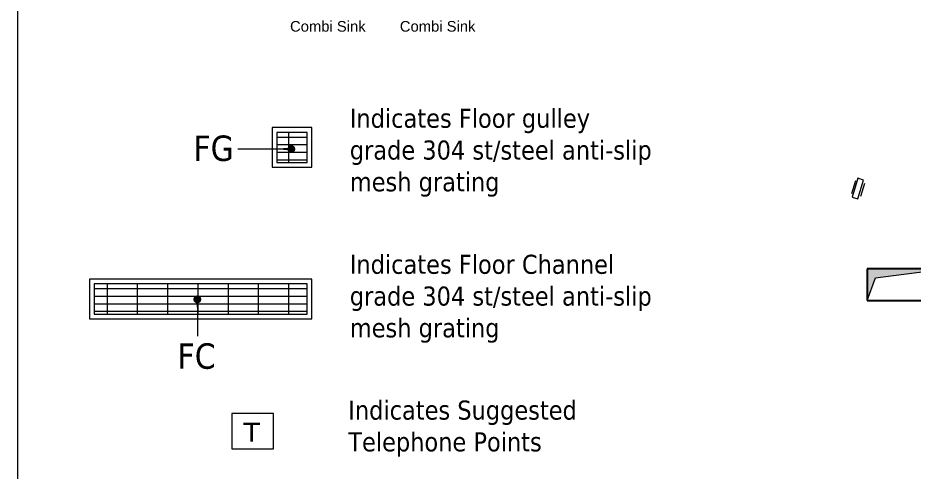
# Model space of a CAD drawing. Header units: millimetres. Extents: x 46649 to 61237, y -33954 to -18530.
# Drawn here: x 46649 to 52292, y -24220 to -21361 of the extents above; entities that cross this region are included whole.
import ezdxf

# ---------------------------------------------------------------- set-up
doc = ezdxf.new("R2010")
doc.units = ezdxf.units.MM
doc.linetypes.add('DASHDOT', pattern=[25.4, 12.7, -6.35, 0, -6.35])
for name, color, linetype, lineweight in [('border', 7, 'Continuous', 0), ('ed-1', 6, 'Continuous', 5), ('eo-1', 7, 'Continuous', 9), ('eo-3', 2, 'Continuous', 25), ('fl-1', 7, 'Continuous', 9), ('fl-3', 6, 'Continuous', 5), ('grid', 6, 'DASHDOT', 5), ('hbw-3', 7, 'Continuous', 9), ('t-3', 2, 'Continuous', 25), ('t1-e', 1, 'Continuous', 5)]:
    doc.layers.add(name, color=color, linetype=linetype, lineweight=lineweight)
doc.styles.add('ARIAL', font='')
doc.styles.add('TAHOMA', font='', dxfattribs={"height": 32})
doc.styles.get('ARIAL').set_extended_font_data('Arial')
doc.styles.get('TAHOMA').set_extended_font_data('Tahoma')
doc.dimstyles.new('1-50', dxfattribs={"dimtxt": 32, "dimasz": 50, "dimexe": 20, "dimexo": 50, "dimgap": 30, "dimtad": 0, "dimtoh": 1, "dimdec": 5, "dimrnd": 5, "dimzin": 12, "dimdsep": 46, "dimtxsty": 'TAHOMA', "dimcen": -40, "dimclrd": 1, "dimclre": 6, "dimclrt": 2, "dimadec": 0, "dimazin": 0, "dimtfac": 1, "dimtdec": 5, "dimtmove": 0, "dimatfit": 0, "dimldrblk": 'DOT', "dimfxl": 1, "dimtolj": 1, "dimtzin": 12, "dimlwd": -1, "dimlwe": -1, "dimarcsym": 0})

# ---------------------------------------------------------------- blocks, each defined once
blk = doc.blocks.new('Service Riser')
at = {"layer": 'ed-1'}
h = blk.add_hatch(color=256, dxfattribs=at)
h.dxf.hatch_style = 1
h.paths.add_polyline_path([(0, -200), (52.6, -57.5), (500, 0), (0, 0)])
at = {"layer": 'ed-1', "ltscale": 5}
for p, q in [((500, 0), (0, 0)), ((0, 0), (0, -200)), ((52.6, -57.5), (500, 0)), ((0, -200), (52.6, -57.5))]:
    blk.add_line(p, q, dxfattribs=at)
at = {"layer": 'eo-3', "ltscale": 5}
for p, q in [((500, 0), (0, 0)), ((0, 0), (0, -200)), ((500, -200), (500, 0)), ((0, -200), (500, -200))]:
    blk.add_line(p, q, dxfattribs=at)
at = {"layer": 'hbw-3', "ltscale": 20}
for p, q in [((500, 0), (0, 0)), ((0, 0), (0, -200)), ((500, -200), (500, 0)), ((0, -200), (500, -200))]:
    blk.add_line(p, q, dxfattribs=at)
blk = doc.blocks.new('A$C66CD291E')
at = {"layer": 'ed-1'}
blk.add_lwpolyline([(10.9, 124.3), (48.2, 124.3), (48.2, 0), (10.9, 0)], close=True, dxfattribs=at)
for points in [[(0, 103.7), (0, 19.7)], [(59.1, 103.7), (59.1, 19.7)]]:
    blk.add_lwpolyline(points, dxfattribs=at)
blk = doc.blocks.new('DOT')
at = {"color": 0, "linetype": 'ByBlock'}
blk.add_line((-0.5, 0), (-1, 0), dxfattribs=at)
at = {"color": 0, "linetype": 'ByBlock', "const_width": 0.5}
blk.add_lwpolyline([(-0.25, 0, 1), (0.25, 0, 1)], format="xyb", close=True, dxfattribs=at)
blk = doc.blocks.new('A$C67B73C43')
at = {"layer": 'eo-1'}
blk.add_lwpolyline([(0, 0), (261.7, 0), (261.7, 221.9), (0, 221.9)], close=True, dxfattribs=at)
at = {"layer": 'eo-3', "style": 'TAHOMA', "width": 1.2}
blk.add_text('T', height=120, dxfattribs=at).set_placement((72.9, 44.4))

msp = doc.modelspace()

# ---------------------------------------------------------------- hatches: boundary and pattern name
at = {"layer": 'fl-3'}
h = msp.add_hatch(dxfattribs=at)
h.set_pattern_fill('GRATE', color=256, scale=60, style=0)
h.set_pattern_definition([(0, (39211.676, -24349.26), (0, 47.625), []), (90, (39211.68, -24349.26), (-190.5, 1e-14), [])])
h.paths.add_polyline_path([(48279.972056, -22081.538732), (48279.972055, -22271.242912), (48469.972056, -22271.242903), (48469.972056, -22081.538723)])
h = msp.add_hatch(dxfattribs=at)
h.set_pattern_fill('GRATE', color=256, scale=60, style=0)
h.set_pattern_definition([(0, (39211.676, -25303.516), (0, 47.625), []), (90, (39211.68, -25303.52), (-190.5, 1e-14), [])])
h.paths.add_polyline_path([(47130.450706, -23035.797181), (47130.450705, -23225.501361), (48469.972056, -23225.501361), (48469.972056, -23035.797181)])

# ---------------------------------------------------------------- linework, layer by layer
at = {"layer": 'border'}
msp.add_lwpolyline([(61237.47042, -18530.37398), (61237.47042, -33954.2691), (46649.3202, -33954.2691), (46649.3202, -18530.37398), (61237.47042, -18530.37398)], dxfattribs=at)
at = {"layer": 'fl-1'}
for points in [[(48499.972056, -22301.242903), (48499.972056, -22051.538723), (48249.972057, -22051.538723), (48249.972055, -22301.242903)], [(48469.972056, -22271.242903), (48469.972056, -22081.538723), (48279.972056, -22081.538723), (48279.972055, -22271.242903)], [(48499.972056, -23255.501361), (48499.972056, -23005.797181), (47100.450706, -23005.797181), (47100.450704, -23255.501361)], [(48469.972056, -23225.501361), (48469.972056, -23035.797181), (47130.450706, -23035.797181), (47130.450705, -23225.501361)]]:
    msp.add_lwpolyline(points, close=True, dxfattribs=at)

# ---------------------------------------------------------------- block references
at = {"layer": 'ed-1', "xscale": -1, "rotation": 343.4178250773374}
msp.add_blockref('A$C66CD291E', (51949.596389, -22503.710342), dxfattribs=at)
at = {"layer": 'grid'}
msp.add_blockref('Service Riser', (51996.791763, -22940.231455), dxfattribs=at)
at = {"layer": 't1-e'}
msp.add_blockref('A$C67B73C43', (47996.208954, -24073.582106), dxfattribs=at)

# ---------------------------------------------------------------- texts
at = {"layer": 't-3', "color": 2, "char_height": 66.6666667, "width": 477.78812242, "attachment_point": 1, "style": 'ARIAL'}
for insert in [(48362.760076, -21380.597611), (49054.247681, -21380.597611)]:
    msp.add_mtext('Combi Sink', dxfattribs=dict(at, insert=insert))
at = {"layer": 't-3', "char_height": 120, "attachment_point": 2, "style": 'TAHOMA'}
for s, insert, width in [('\\pxql;Indicates Floor gulley\\Pgrade 304 st/steel anti-slip \\Pmesh grating', (50061.875766, -21932.634077), 2645.58606616), ('\\pxql;Indicates Floor Channel \\Pgrade 304 st/steel anti-slip \\Pmesh grating', (50061.875766, -22852.043615), 2645.58606616), ('\\pxql;Indicates Suggested Telephone Points ', (49784.681706, -23769.9303), 2110.31391258)]:
    msp.add_mtext(s, dxfattribs=dict(at, insert=insert, width=width))
at = {"layer": 't1-e', "style": 'TAHOMA'}
for s, p in [('FG', (47754.323674, -22261.472373)), ('FC', (47654.144004, -23569.682953))]:
    msp.add_text(s, height=160, dxfattribs=at).set_placement(p)

# ---------------------------------------------------------------- leaders
at = {"layer": 't1-e'}
for points in [[(48370.781788, -22186.95777), (48033.403935, -22186.95777)], [(47779.114063, -23132.969029), (47779.114063, -23364.207394)]]:
    msp.add_leader(points, dimstyle='1-50', override={"dimgap": 30, "dimtad": 0, "dimldrblk": 'DOT', "dimfxl": 2, "dimfxlon": 1}, dxfattribs=at)

doc.saveas('drawing.dxf')
